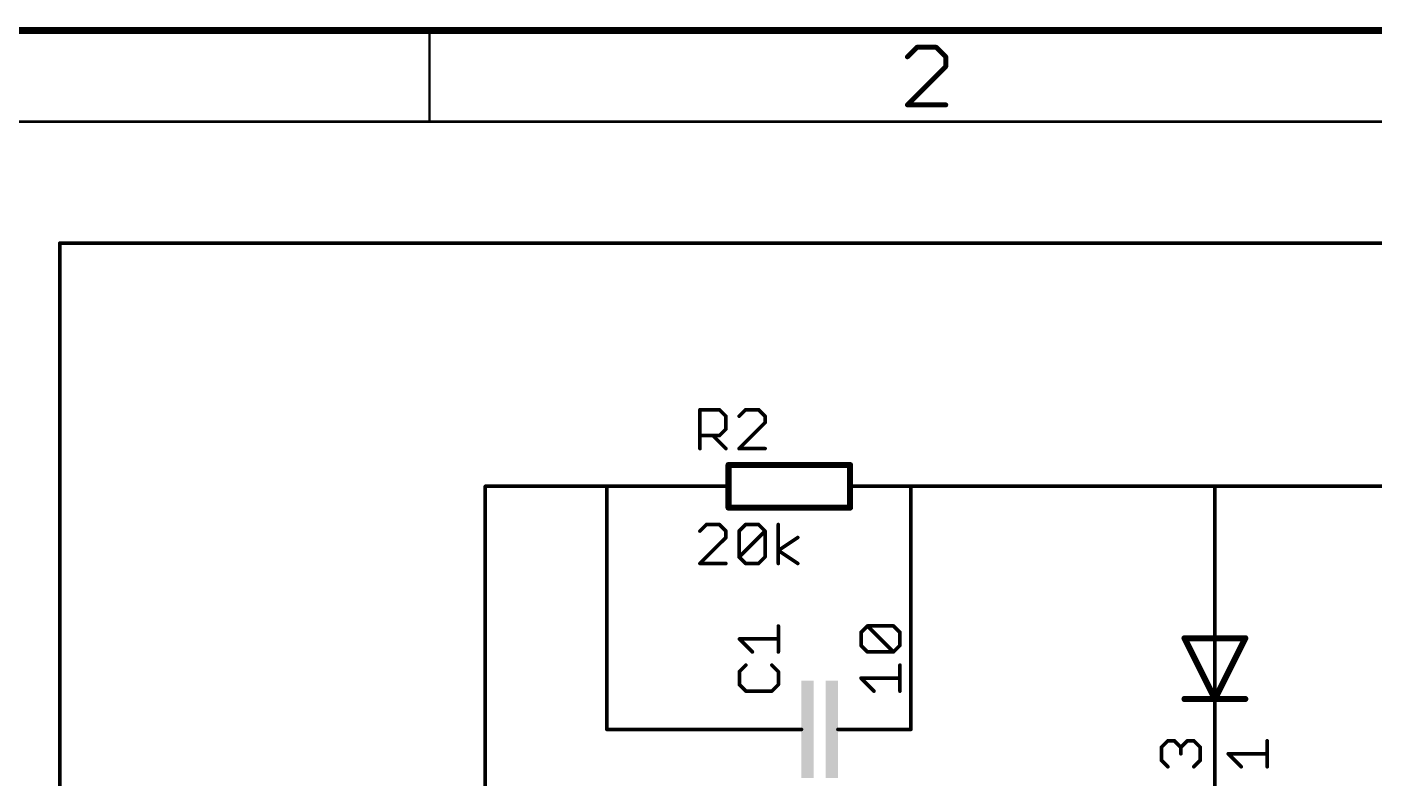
# Model space of a CAD drawing. Extents: x -44 to 217, y -56 to 126.
# Drawn here: x -14.1 to 42.2, y 94.5 to 125.9 of the extents above; entities that cross this region are included whole.
import ezdxf

# ---------------------------------------------------------------- set-up
doc = ezdxf.new("R2010")
doc.units = 0
for name, color, linetype in [('91', 94, 'CONTINUOUS'), ('94', 14, 'CONTINUOUS'), ('95', 251, 'CONTINUOUS'), ('96', 251, 'CONTINUOUS')]:
    doc.layers.add(name, color=color, linetype=linetype)

# ---------------------------------------------------------------- blocks, each defined once
blk = doc.blocks.new('RECT')
blk.add_solid([(-0.5, -0.5), (0.5, -0.5), (-0.5, 0.5), (0.5, 0.5)])

msp = doc.modelspace()

# ---------------------------------------------------------------- linework, layer by layer
at = {"layer": '91', "const_width": 0.1524}
for points in [[(-12.7, 116.84), (53.34, 116.84)], [(-12.7, 88.9), (-12.7, 116.84)], [(5.08, 88.9), (5.08, 106.68)], [(5.08, 106.68), (10.16, 106.68)], [(12.7, 106.68), (10.16, 106.68)], [(10.16, 106.68), (10.16, 96.52)], [(22.86, 96.52), (22.86, 106.68)], [(22.86, 106.68), (35.56, 106.68)], [(35.56, 106.68), (35.56, 101.6)], [(35.56, 106.68), (53.34, 106.68)], [(10.16, 96.52), (15.24, 96.52)], [(35.56, 86.36), (35.56, 96.52)], [(35.56, 96.52), (35.56, 86.36)]]:
    msp.add_lwpolyline(points, dxfattribs=at)
at = {"layer": '91', "const_width": 0.0762}
for points in [[(-12.7, 116.8781, 1), (-12.7, 116.8019)], [(-12.6619, 116.84, 1), (-12.7381, 116.84)], [(5.1181, 106.68, 1), (5.0419, 106.68)], [(5.08, 106.7181, 1), (5.08, 106.6419)], [(10.16, 106.7181, 1), (10.16, 106.6419)], [(10.1981, 106.68, 1), (10.1219, 106.68)], [(10.16, 106.6419, 1), (10.16, 106.7181)], [(12.7, 106.6419, 1), (12.7, 106.7181)], [(22.8981, 106.68, 1), (22.8219, 106.68)], [(22.86, 106.7181, 1), (22.86, 106.6419)], [(35.5981, 106.68, 1), (35.5219, 106.68)], [(35.56, 106.7181, 1), (35.56, 106.6419)], [(35.56, 106.6419, 1), (35.56, 106.7181)], [(35.5219, 101.6, 1), (35.5981, 101.6)], [(10.16, 96.5581, 1), (10.16, 96.4819)], [(10.1219, 96.52, 1), (10.1981, 96.52)], [(15.24, 96.4819, 1), (15.24, 96.5581)], [(22.8219, 96.52, 1), (22.8981, 96.52)], [(35.5981, 96.52, 1), (35.5219, 96.52)], [(35.5981, 96.52, 1), (35.5219, 96.52)]]:
    msp.add_lwpolyline(points, format="xyb", dxfattribs=at)
at = {"layer": '94'}
for points, const_width in [([(217.17, 125.73), (-43.18, 125.73)], 0.3), ([(2.7517, 125.73), (2.7517, 121.92)], 0.1), ([(23.114, 125.0305), (22.7125, 124.629)], 0.2032), ([(23.9169, 125.0305), (23.114, 125.0305)], 0.2032), ([(24.3184, 124.629), (23.9169, 125.0305)], 0.2032), ([(24.3184, 124.2275), (24.3184, 124.629)], 0.2032), ([(22.7125, 122.6216), (24.3184, 124.2275)], 0.2032), ([(24.3184, 122.6216), (22.7125, 122.6216)], 0.2032), ([(213.36, 121.92), (-39.37, 121.92)], 0.1), ([(20.32, 107.569), (15.24, 107.569)], 0.254), ([(15.24, 105.791), (15.24, 107.569)], 0.254), ([(20.32, 105.791), (20.32, 107.569)], 0.254), ([(12.7, 106.68), (15.24, 106.68)], 0.1524), ([(22.86, 106.68), (20.32, 106.68)], 0.1524), ([(15.24, 105.791), (20.32, 105.791)], 0.254), ([(35.56, 101.6), (35.56, 99.06)], 0.1524), ([(34.29, 100.33), (35.56, 97.79)], 0.254), ([(36.83, 100.33), (34.29, 100.33)], 0.254), ([(35.56, 97.79), (36.83, 100.33)], 0.254), ([(35.56, 96.52), (35.56, 99.06)], 0.1524), ([(35.56, 97.79), (34.29, 97.79)], 0.254), ([(36.83, 97.79), (35.56, 97.79)], 0.254), ([(15.24, 96.52), (17.78, 96.52)], 0.1524), ([(17.78, 96.52), (18.288, 96.52)], 0.1524), ([(20.32, 96.52), (19.812, 96.52)], 0.1524), ([(22.86, 96.52), (20.32, 96.52)], 0.1524)]:
    msp.add_lwpolyline(points, dxfattribs=dict(at, const_width=const_width))
for points, const_width in [([(2.7767, 125.73, 1), (2.7267, 125.73)], 0.05), ([(23.114, 125.0813, 1), (23.114, 124.9797)], 0.1016), ([(23.1499, 124.9945, 1), (23.078, 125.0664)], 0.1016), ([(23.9528, 125.0664, 1), (23.881, 124.9945)], 0.1016), ([(23.9169, 124.9797, 1), (23.9169, 125.0813)], 0.1016), ([(22.6766, 124.6649, 1), (22.7484, 124.5931)], 0.1016), ([(24.3692, 124.629, 1), (24.2676, 124.629)], 0.1016), ([(24.2825, 124.5931, 1), (24.3543, 124.6649)], 0.1016), ([(24.2676, 124.2275, 1), (24.3692, 124.2275)], 0.1016), ([(24.3543, 124.1916, 1), (24.2825, 124.2634)], 0.1016), ([(22.7125, 122.6724, 1), (22.7125, 122.5708)], 0.1016), ([(22.6766, 122.6575, 1), (22.7484, 122.5857)], 0.1016), ([(24.3184, 122.5708, 1), (24.3184, 122.6724)], 0.1016), ([(2.7267, 121.92, 1), (2.7767, 121.92)], 0.05), ([(15.24, 107.6325, 1), (15.24, 107.5055)], 0.127), ([(15.3035, 107.569, 1), (15.1765, 107.569)], 0.127), ([(20.3835, 107.569, 1), (20.2565, 107.569)], 0.127), ([(20.32, 107.5055, 1), (20.32, 107.6325)], 0.127), ([(12.7, 106.7181, 1), (12.7, 106.6419)], 0.0762), ([(15.24, 106.6419, 1), (15.24, 106.7181)], 0.0762), ([(20.32, 106.7181, 1), (20.32, 106.6419)], 0.0762), ([(22.86, 106.6419, 1), (22.86, 106.7181)], 0.0762), ([(15.24, 105.8545, 1), (15.24, 105.7275)], 0.127), ([(15.1765, 105.791, 1), (15.3035, 105.791)], 0.127), ([(20.2565, 105.791, 1), (20.3835, 105.791)], 0.127), ([(20.32, 105.7275, 1), (20.32, 105.8545)], 0.127), ([(35.5981, 101.6, 1), (35.5219, 101.6)], 0.0762), ([(34.3468, 100.3584, 1), (34.2332, 100.3016)], 0.127), ([(34.29, 100.3935, 1), (34.29, 100.2665)], 0.127), ([(36.8868, 100.3016, 1), (36.7732, 100.3584)], 0.127), ([(36.83, 100.2665, 1), (36.83, 100.3935)], 0.127), ([(35.5981, 99.06, 1), (35.5219, 99.06)], 0.0762), ([(35.5219, 99.06, 1), (35.5981, 99.06)], 0.0762), ([(34.29, 97.8535, 1), (34.29, 97.7265)], 0.127), ([(35.56, 97.8535, 1), (35.56, 97.7265)], 0.127), ([(35.5032, 97.8184, 1), (35.6168, 97.7616)], 0.127), ([(35.5032, 97.7616, 1), (35.6168, 97.8184)], 0.127), ([(35.56, 97.7265, 1), (35.56, 97.8535)], 0.127), ([(36.83, 97.7265, 1), (36.83, 97.8535)], 0.127), ([(15.24, 96.5581, 1), (15.24, 96.4819)], 0.0762), ([(17.78, 96.5581, 1), (17.78, 96.4819)], 0.0762), ([(17.78, 96.4819, 1), (17.78, 96.5581)], 0.0762), ([(18.288, 96.4819, 1), (18.288, 96.5581)], 0.0762), ([(19.812, 96.5581, 1), (19.812, 96.4819)], 0.0762), ([(20.32, 96.5581, 1), (20.32, 96.4819)], 0.0762), ([(20.32, 96.4819, 1), (20.32, 96.5581)], 0.0762), ([(22.86, 96.4819, 1), (22.86, 96.5581)], 0.0762), ([(35.5219, 96.52, 1), (35.5981, 96.52)], 0.0762)]:
    msp.add_lwpolyline(points, format="xyb", dxfattribs=dict(at, const_width=const_width))
at = {"layer": '95', "const_width": 0.1524}
for points in [[(14.0462, 108.2548), (14.0462, 109.8818)], [(14.0462, 109.8818), (14.8597, 109.8818)], [(14.8597, 109.8818), (15.1309, 109.6106)], [(15.9545, 109.8818), (15.6834, 109.6106)], [(16.4969, 109.8818), (15.9545, 109.8818)], [(16.768, 109.6106), (16.4969, 109.8818)], [(15.1309, 109.6106), (15.1309, 109.0683)], [(15.6834, 108.2548), (16.768, 109.3395)], [(16.768, 109.3395), (16.768, 109.6106)], [(14.8597, 108.7971), (14.0462, 108.7971)], [(14.5885, 108.7971), (15.1309, 108.2548)], [(15.1309, 109.0683), (14.8597, 108.7971)], [(16.768, 108.2548), (15.6834, 108.2548)], [(17.3228, 99.7574), (17.3228, 100.842)], [(16.2381, 99.7574), (15.6958, 100.2997)], [(15.6958, 100.2997), (17.3228, 100.2997)], [(15.967, 99.2049), (15.6958, 98.9337)], [(17.3228, 98.9337), (17.0516, 99.2049)], [(15.6958, 98.9337), (15.6958, 98.3914)], [(17.3228, 98.3914), (17.3228, 98.9337)], [(15.6958, 98.3914), (15.967, 98.1202)], [(15.967, 98.1202), (17.0516, 98.1202)], [(17.0516, 98.1202), (17.3228, 98.3914)], [(37.7444, 94.959), (37.7444, 96.0437)], [(36.6597, 94.959), (36.1174, 95.5014)], [(36.1174, 95.5014), (37.7444, 95.5014)]]:
    msp.add_lwpolyline(points, dxfattribs=at)
at = {"layer": '95', "const_width": 0.0762}
for points in [[(14.0843, 109.8818, 1), (14.0081, 109.8818)], [(14.0462, 109.9199, 1), (14.0462, 109.8437)], [(14.8866, 109.9087, 1), (14.8328, 109.8548)], [(14.8597, 109.8437, 1), (14.8597, 109.9199)], [(15.9545, 109.9199, 1), (15.9545, 109.8437)], [(15.9815, 109.8548, 1), (15.9276, 109.9087)], [(16.5238, 109.9087, 1), (16.4699, 109.8548)], [(16.4969, 109.8437, 1), (16.4969, 109.9199)], [(15.169, 109.6106, 1), (15.0928, 109.6106)], [(15.1039, 109.5837, 1), (15.1578, 109.6376)], [(15.6564, 109.6376, 1), (15.7103, 109.5837)], [(16.8061, 109.6106, 1), (16.7299, 109.6106)], [(16.7299, 109.3395, 1), (16.8061, 109.3395)], [(16.7411, 109.5837, 1), (16.795, 109.6376)], [(16.795, 109.3125, 1), (16.7411, 109.3664)], [(14.0462, 108.8352, 1), (14.0462, 108.759)], [(14.6155, 108.8241, 1), (14.5616, 108.7702)], [(14.8328, 108.8241, 1), (14.8866, 108.7702)], [(14.8597, 108.759, 1), (14.8597, 108.8352)], [(15.0928, 109.0683, 1), (15.169, 109.0683)], [(15.1578, 109.0414, 1), (15.1039, 109.0952)], [(14.0081, 108.2548, 1), (14.0843, 108.2548)], [(15.1039, 108.2279, 1), (15.1578, 108.2817)], [(15.6834, 108.2929, 1), (15.6834, 108.2167)], [(15.6564, 108.2817, 1), (15.7103, 108.2279)], [(16.768, 108.2167, 1), (16.768, 108.2929)], [(17.3609, 100.842, 1), (17.2847, 100.842)], [(15.7228, 100.3266, 1), (15.6689, 100.2727)], [(15.6958, 100.3378, 1), (15.6958, 100.2616)], [(17.3228, 100.2616, 1), (17.3228, 100.3378)], [(16.2112, 99.7304, 1), (16.2651, 99.7843)], [(17.2847, 99.7574, 1), (17.3609, 99.7574)], [(15.9939, 99.1779, 1), (15.94, 99.2318)], [(17.0786, 99.2318, 1), (17.0247, 99.1779)], [(15.7339, 98.9337, 1), (15.6577, 98.9337)], [(15.6689, 98.9606, 1), (15.7228, 98.9068)], [(17.3609, 98.9337, 1), (17.2847, 98.9337)], [(17.2959, 98.9068, 1), (17.3497, 98.9606)], [(15.7228, 98.4183, 1), (15.6689, 98.3644)], [(15.6577, 98.3914, 1), (15.7339, 98.3914)], [(15.967, 98.1583, 1), (15.967, 98.0821)], [(15.94, 98.0933, 1), (15.9939, 98.1471)], [(17.0247, 98.1471, 1), (17.0786, 98.0933)], [(17.0516, 98.0821, 1), (17.0516, 98.1583)], [(17.2847, 98.3914, 1), (17.3609, 98.3914)], [(17.3497, 98.3644, 1), (17.2959, 98.4183)], [(37.7825, 96.0437, 1), (37.7063, 96.0437)], [(36.1444, 95.5283, 1), (36.0905, 95.4744)], [(36.1174, 95.5395, 1), (36.1174, 95.4633)], [(37.7444, 95.4633, 1), (37.7444, 95.5395)], [(36.6328, 94.9321, 1), (36.6867, 94.986)], [(37.7063, 94.959, 1), (37.7825, 94.959)]]:
    msp.add_lwpolyline(points, format="xyb", dxfattribs=at)
at = {"layer": '96', "const_width": 0.1524}
for points in [[(14.3174, 105.0812), (14.0462, 104.81)], [(14.8597, 105.0812), (14.3174, 105.0812)], [(15.1309, 104.81), (14.8597, 105.0812)], [(15.1309, 104.5389), (15.1309, 104.81)], [(15.6834, 104.81), (15.9545, 105.0812)], [(15.6834, 103.7254), (15.6834, 104.81)], [(15.6834, 103.7254), (16.768, 104.81)], [(15.9545, 105.0812), (16.4969, 105.0812)], [(16.4969, 105.0812), (16.768, 104.81)], [(16.768, 104.81), (16.768, 103.7254)], [(17.3205, 103.4542), (17.3205, 105.0812)], [(14.0462, 103.4542), (15.1309, 104.5389)], [(17.3205, 103.9965), (18.134, 104.5389)], [(15.9545, 103.4542), (15.6834, 103.7254)], [(16.768, 103.7254), (16.4969, 103.4542)], [(18.134, 103.4542), (17.3205, 103.9965)], [(15.1309, 103.4542), (14.0462, 103.4542)], [(16.4969, 103.4542), (15.9545, 103.4542)], [(20.7758, 100.5709), (21.047, 100.842)], [(21.047, 100.842), (22.1316, 100.842)], [(22.1316, 99.7574), (21.047, 100.842)], [(22.1316, 100.842), (22.4028, 100.5709)], [(20.7758, 100.0285), (20.7758, 100.5709)], [(22.4028, 100.5709), (22.4028, 100.0285)], [(21.047, 99.7574), (20.7758, 100.0285)], [(22.1316, 99.7574), (21.047, 99.7574)], [(22.4028, 100.0285), (22.1316, 99.7574)], [(22.4028, 98.1202), (22.4028, 99.2049)], [(21.3181, 98.1202), (20.7758, 98.6625)], [(20.7758, 98.6625), (22.4028, 98.6625)], [(33.3234, 95.7725), (33.5946, 96.0437)], [(33.3234, 95.2302), (33.3234, 95.7725)], [(33.5946, 96.0437), (33.8657, 96.0437)], [(33.8657, 96.0437), (34.1369, 95.7725)], [(34.1369, 95.7725), (34.4081, 96.0437)], [(34.1369, 95.7725), (34.1369, 95.5014)], [(34.4081, 96.0437), (34.6792, 96.0437)], [(34.6792, 96.0437), (34.9504, 95.7725)], [(34.9504, 95.7725), (34.9504, 95.2302)], [(33.5946, 94.959), (33.3234, 95.2302)], [(34.9504, 95.2302), (34.6792, 94.959)]]:
    msp.add_lwpolyline(points, dxfattribs=at)
at = {"layer": '96', "const_width": 0.0762}
for points in [[(14.0193, 104.837, 1), (14.0731, 104.7831)], [(14.3174, 105.1193, 1), (14.3174, 105.0431)], [(14.3443, 105.0542, 1), (14.2904, 105.1081)], [(14.8866, 105.1081, 1), (14.8328, 105.0542)], [(14.8597, 105.0431, 1), (14.8597, 105.1193)], [(15.169, 104.81, 1), (15.0928, 104.81)], [(15.1039, 104.7831, 1), (15.1578, 104.837)], [(15.6564, 104.837, 1), (15.7103, 104.7831)], [(15.7215, 104.81, 1), (15.6453, 104.81)], [(15.9545, 105.1193, 1), (15.9545, 105.0431)], [(15.9815, 105.0542, 1), (15.9276, 105.1081)], [(16.5238, 105.1081, 1), (16.4699, 105.0542)], [(16.4969, 105.0431, 1), (16.4969, 105.1193)], [(16.8061, 104.81, 1), (16.7299, 104.81)], [(16.795, 104.7831, 1), (16.7411, 104.837)], [(16.7411, 104.7831, 1), (16.795, 104.837)], [(17.3586, 105.0812, 1), (17.2824, 105.0812)], [(15.0928, 104.5389, 1), (15.169, 104.5389)], [(15.1578, 104.5119, 1), (15.1039, 104.5658)], [(18.1551, 104.5072, 1), (18.1129, 104.5706)], [(15.7103, 103.7523, 1), (15.6564, 103.6984)], [(15.6564, 103.7523, 1), (15.7103, 103.6984)], [(15.6453, 103.7254, 1), (15.7215, 103.7254)], [(16.7299, 103.7254, 1), (16.8061, 103.7254)], [(16.795, 103.6984, 1), (16.7411, 103.7523)], [(17.3416, 104.0282, 1), (17.2994, 103.9648)], [(17.2994, 104.0282, 1), (17.3416, 103.9648)], [(14.0462, 103.4923, 1), (14.0462, 103.4161)], [(14.0193, 103.4811, 1), (14.0731, 103.4273)], [(15.1309, 103.4161, 1), (15.1309, 103.4923)], [(15.9545, 103.4923, 1), (15.9545, 103.4161)], [(15.9276, 103.4273, 1), (15.9815, 103.4811)], [(16.4699, 103.4811, 1), (16.5238, 103.4273)], [(16.4969, 103.4161, 1), (16.4969, 103.4923)], [(17.2824, 103.4542, 1), (17.3586, 103.4542)], [(18.1129, 103.4225, 1), (18.1551, 103.4859)], [(21.0739, 100.869, 1), (21.02, 100.8151)], [(21.047, 100.8801, 1), (21.047, 100.8039)], [(21.0739, 100.8151, 1), (21.02, 100.869)], [(22.1586, 100.869, 1), (22.1047, 100.8151)], [(22.1316, 100.8039, 1), (22.1316, 100.8801)], [(20.8139, 100.5709, 1), (20.7377, 100.5709)], [(20.7489, 100.5978, 1), (20.8028, 100.5439)], [(22.4409, 100.5709, 1), (22.3647, 100.5709)], [(22.3759, 100.5439, 1), (22.4297, 100.5978)], [(20.8028, 100.0555, 1), (20.7489, 100.0016)], [(20.7377, 100.0285, 1), (20.8139, 100.0285)], [(21.047, 99.7955, 1), (21.047, 99.7193)], [(21.02, 99.7304, 1), (21.0739, 99.7843)], [(22.1047, 99.7843, 1), (22.1586, 99.7304)], [(22.1047, 99.7304, 1), (22.1586, 99.7843)], [(22.1316, 99.7193, 1), (22.1316, 99.7955)], [(22.3647, 100.0285, 1), (22.4409, 100.0285)], [(22.4297, 100.0016, 1), (22.3759, 100.0555)], [(22.4409, 99.2049, 1), (22.3647, 99.2049)], [(20.8028, 98.6895, 1), (20.7489, 98.6356)], [(20.7758, 98.7006, 1), (20.7758, 98.6244)], [(22.4028, 98.6244, 1), (22.4028, 98.7006)], [(21.2912, 98.0933, 1), (21.3451, 98.1471)], [(22.3647, 98.1202, 1), (22.4409, 98.1202)], [(33.3615, 95.7725, 1), (33.2853, 95.7725)], [(33.2965, 95.7995, 1), (33.3504, 95.7456)], [(33.5946, 96.0818, 1), (33.5946, 96.0056)], [(33.6215, 96.0167, 1), (33.5676, 96.0706)], [(33.8927, 96.0706, 1), (33.8388, 96.0167)], [(33.8657, 96.0056, 1), (33.8657, 96.0818)], [(34.175, 95.7725, 1), (34.0988, 95.7725)], [(34.11, 95.7995, 1), (34.1638, 95.7456)], [(34.11, 95.7456, 1), (34.1638, 95.7995)], [(34.4081, 96.0818, 1), (34.4081, 96.0056)], [(34.435, 96.0167, 1), (34.3811, 96.0706)], [(34.7062, 96.0706, 1), (34.6523, 96.0167)], [(34.6792, 96.0056, 1), (34.6792, 96.0818)], [(34.9885, 95.7725, 1), (34.9123, 95.7725)], [(34.9235, 95.7456, 1), (34.9773, 95.7995)], [(33.3504, 95.2571, 1), (33.2965, 95.2032)], [(33.2853, 95.2302, 1), (33.3615, 95.2302)], [(34.0988, 95.5014, 1), (34.175, 95.5014)], [(34.9123, 95.2302, 1), (34.9885, 95.2302)], [(34.9773, 95.2032, 1), (34.9235, 95.2571)], [(33.5676, 94.9321, 1), (33.6215, 94.986)], [(34.6523, 94.986, 1), (34.7062, 94.9321)]]:
    msp.add_lwpolyline(points, format="xyb", dxfattribs=at)

# ---------------------------------------------------------------- block references
at = {"layer": '94', "xscale": 4.064, "yscale": 0.508, "rotation": 90}
for p in [(18.542, 96.52), (19.558, 96.52)]:
    msp.add_blockref('RECT', p, dxfattribs=at)

doc.saveas('drawing.dxf')
